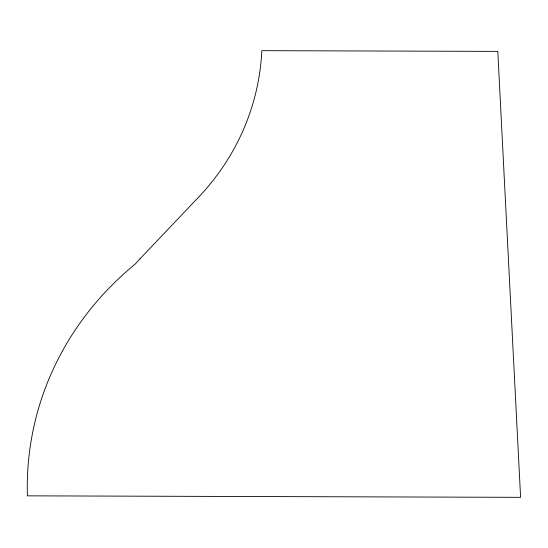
<?xml version="1.0" encoding="UTF-8"?>
<svg xmlns="http://www.w3.org/2000/svg" width="548" height="548" viewBox="0 0 548 548"><rect width="100%" height="100%" fill="white"/><g stroke="black" fill="none" stroke-linecap="round" stroke-linejoin="round"><path stroke-width="0.82" d="M139.987 258.841L135.02 264.246A352.254 314.422 12.9 0 0 27.393 495.844L520.6 497.331L497.796 51.382L261.821 50.669A281.939 251.655 12.9 0 1 195.711 200.205L139.987 258.841"/></g></svg>
